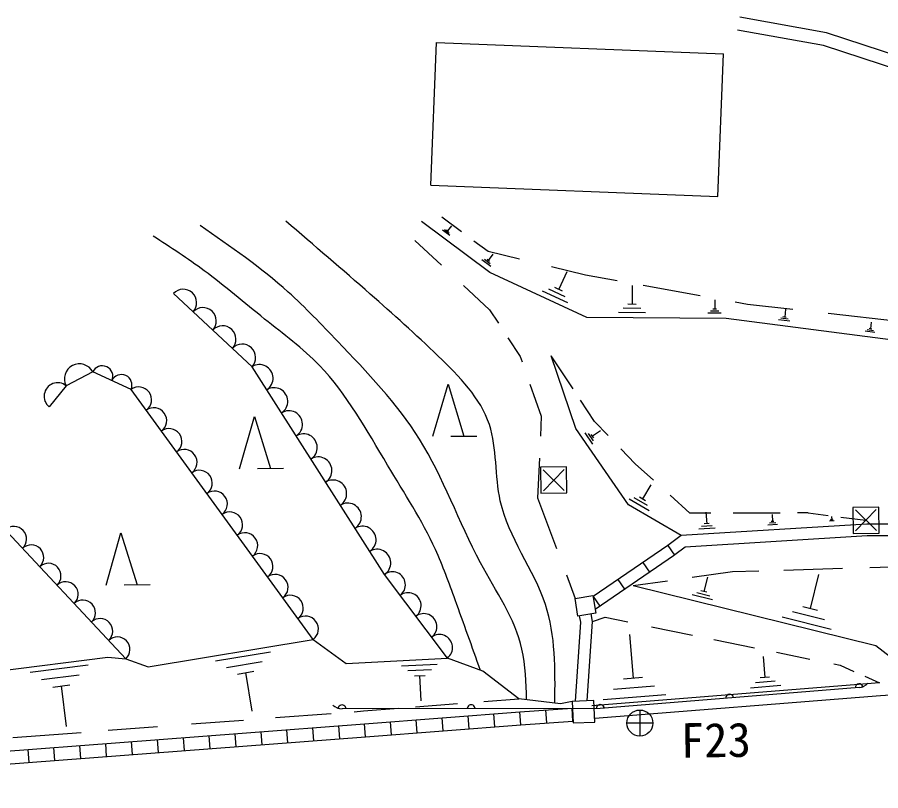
# Model space of a CAD drawing. Units: millimetres, scale not verified. Extents: x -54858845 to -54218845, y -162482687 to -162122687.
# Drawn here: x -54741275 to -54708130, y -162228824 to -162199127 of the extents above; entities that cross this region are included whole.
import ezdxf
from ezdxf.enums import TextEntityAlignment as Align

# ---------------------------------------------------------------- set-up
doc = ezdxf.new("R2010")
doc.units = ezdxf.units.MM
doc.header["$LTSCALE"] = 1000
doc.linetypes.add('CHAIN', pattern=[18.5, 12, -1.5, 3.5, -1.5])
for name, color, linetype, lineweight in [('M-BGD', 7, 'Continuous', 25), ('M-BMK', 2, 'CHAIN', 13), ('M-BMK-SRVR', 3, 'Continuous', 25)]:
    doc.layers.add(name, color=color, linetype=linetype, lineweight=lineweight)
doc.styles.add('ＭＳ ゴシック', font='')
doc.styles.get('ＭＳ ゴシック').set_extended_font_data('MS Gothic')

msp = doc.modelspace()

# ---------------------------------------------------------------- linework, layer by layer
at = {"layer": 'M-BGD'}
for p, q in [((-54710208, -162199720), (-54713544, -162199127)), ((-54710331, -162200206), (-54713632, -162199620)), ((-54705722, -162201206), (-54710208, -162199720)), ((-54725397, -162205571), (-54725181, -162200092)), ((-54725181, -162200092), (-54714169, -162200527)), ((-54705879, -162201681), (-54710331, -162200206)), ((-54714385, -162206006), (-54714169, -162200527)), ((-54725397, -162205571), (-54714385, -162206006)), ((-54723130, -162208923), (-54725753, -162206968)), ((-54724224, -162207359), (-54724975, -162206796)), ((-54724676, -162207511), (-54724958, -162207305)), ((-54724697, -162207432), (-54724879, -162207294)), ((-54724718, -162207362), (-54724799, -162207293)), ((-54724611, -162207131), (-54724758, -162207322)), ((-54726014, -162207699), (-54724992, -162208646)), ((-54723205, -162208124), (-54723746, -162207718)), ((-54721991, -162208416), (-54723205, -162208124)), ((-54723017, -162208221), (-54723194, -162208463)), ((-54723101, -162208692), (-54723444, -162208436)), ((-54723122, -162208592), (-54723344, -162208425)), ((-54723143, -162208503), (-54723244, -162208424)), ((-54719469, -162209025), (-54720763, -162208713)), ((-54719412, -162210648), (-54723130, -162208923)), ((-54720178, -162208896), (-54720490, -162209570)), ((-54718249, -162209247), (-54719469, -162209025)), ((-54724147, -162209428), (-54723142, -162210358)), ((-54720144, -162210086), (-54721109, -162209637)), ((-54720246, -162209857), (-54720870, -162209564)), ((-54720349, -162209638), (-54720641, -162209502)), ((-54717672, -162209425), (-54717673, -162210145)), ((-54715056, -162209827), (-54717256, -162209427)), ((-54732263, -162212544), (-54735283, -162209734)), ((-54714505, -162209976), (-54714500, -162210336)), ((-54723142, -162210358), (-54722802, -162210877)), ((-54717341, -162210311), (-54718011, -162210299)), ((-54717523, -162210153), (-54717833, -162210147)), ((-54714430, -162210335), (-54714580, -162210337)), ((-54713245, -162210156), (-54713721, -162210069)), ((-54711508, -162210351), (-54713245, -162210156)), ((-54711780, -162210332), (-54711816, -162210642)), ((-54714062, -162210695), (-54719412, -162210648)), ((-54717159, -162210469), (-54718199, -162210461)), ((-54714258, -162210493), (-54714768, -162210489)), ((-54714339, -162210414), (-54714669, -162210408)), ((-54702112, -162212236), (-54714062, -162210695)), ((-54711685, -162210721), (-54711966, -162210684)), ((-54711756, -162210652), (-54711886, -162210633)), ((-54707449, -162210807), (-54710146, -162210504)), ((-54711614, -162210800), (-54712055, -162210745)), ((-54708494, -162210831), (-54708520, -162211092)), ((-54708359, -162211230), (-54708729, -162211174)), ((-54708409, -162211160), (-54708650, -162211123)), ((-54708470, -162211101), (-54708580, -162211082)), ((-54722440, -162211429), (-54721972, -162212146)), ((-54721972, -162212146), (-54721898, -162212356)), ((-54719942, -162213393), (-54720778, -162212130)), ((-54719831, -162214914), (-54720778, -162212130)), ((-54727179, -162220519), (-54732263, -162212544)), ((-54738378, -162212745), (-54739401, -162213277)), ((-54736908, -162213416), (-54738378, -162212745)), ((-54739401, -162213277), (-54740054, -162214078)), ((-54725329, -162215209), (-54724729, -162213209)), ((-54724729, -162213209), (-54724129, -162215209)), ((-54721595, -162213218), (-54721163, -162214448)), ((-54729917, -162223012), (-54736908, -162213416)), ((-54719113, -162214645), (-54719655, -162213827)), ((-54732749, -162216465), (-54732174, -162214458)), ((-54732174, -162214458), (-54731550, -162216451)), ((-54721163, -162214448), (-54721196, -162215209)), ((-54718598, -162215183), (-54719113, -162214645)), ((-54717811, -162217848), (-54719831, -162214914)), ((-54718893, -162215000), (-54719190, -162215204)), ((-54724629, -162215209), (-54723629, -162215209)), ((-54719176, -162215514), (-54719472, -162215078)), ((-54719158, -162215394), (-54719351, -162215106)), ((-54719149, -162215274), (-54719241, -162215145)), ((-54717558, -162216269), (-54718101, -162215702)), ((-54721234, -162216050), (-54721302, -162217583)), ((-54716853, -162216905), (-54717558, -162216269)), ((-54732050, -162216457), (-54731050, -162216444)), ((-54720188, -162216393), (-54721188, -162216405)), ((-54721188, -162216405), (-54721176, -162217405)), ((-54721087, -162216504), (-54720277, -162217294)), ((-54720287, -162216494), (-54721077, -162217304)), ((-54720176, -162217392), (-54720188, -162216393)), ((-54716957, -162217077), (-54717270, -162217621)), ((-54721302, -162217583), (-54720575, -162219527)), ((-54721176, -162217405), (-54720176, -162217392)), ((-54717024, -162218078), (-54717790, -162217627)), ((-54717087, -162217878), (-54717591, -162217584)), ((-54717159, -162217689), (-54717391, -162217552)), ((-54715455, -162218167), (-54716219, -162217478)), ((-54715797, -162219025), (-54717811, -162217848)), ((-54708205, -162217930), (-54709205, -162217943)), ((-54709205, -162217943), (-54709193, -162218943)), ((-54708193, -162218930), (-54708205, -162217930)), ((-54737104, -162223758), (-54742396, -162218101)), ((-54714657, -162218166), (-54715455, -162218167)), ((-54714844, -162218131), (-54714808, -162218570)), ((-54711988, -162218161), (-54713800, -162218164)), ((-54712302, -162218219), (-54712279, -162218489)), ((-54710918, -162218160), (-54711321, -162218160)), ((-54710918, -162218160), (-54710154, -162218255)), ((-54710021, -162218291), (-54710010, -162218411)), ((-54709664, -162218316), (-54708699, -162218437)), ((-54709104, -162218041), (-54708294, -162218831)), ((-54708304, -162218032), (-54709094, -162218841)), ((-54708662, -162218586), (-54715797, -162219025)), ((-54714597, -162218658), (-54715007, -162218683)), ((-54714718, -162218569), (-54714908, -162218581)), ((-54712088, -162218596), (-54712467, -162218621)), ((-54712158, -162218537), (-54712398, -162218550)), ((-54712229, -162218488), (-54712339, -162218490)), ((-54709919, -162218460), (-54710099, -162218472)), ((-54709950, -162218430), (-54710069, -162218441)), ((-54709990, -162218410), (-54710040, -162218411)), ((-54696138, -162218631), (-54708662, -162218586)), ((-54737869, -162220932), (-54737294, -162218925)), ((-54737294, -162218925), (-54736669, -162220917)), ((-54714486, -162218746), (-54715116, -162218784)), ((-54709193, -162218943), (-54708193, -162218930)), ((-54715797, -162219025), (-54716300, -162219402)), ((-54708649, -162219036), (-54715635, -162219466)), ((-54696097, -162219081), (-54708649, -162219036)), ((-54716300, -162219402), (-54719174, -162221369)), ((-54716300, -162219402), (-54716046, -162219774)), ((-54715635, -162219466), (-54716031, -162219762)), ((-54716046, -162219774), (-54719096, -162221860)), ((-54717258, -162220057), (-54717004, -162220429)), ((-54709598, -162220295), (-54711845, -162220363)), ((-54706249, -162220194), (-54708545, -162220263)), ((-54724766, -162223729), (-54727179, -162220519)), ((-54720198, -162220535), (-54719860, -162221438)), ((-54713821, -162220422), (-54715374, -162220640)), ((-54714783, -162220630), (-54714916, -162221172)), ((-54712811, -162220392), (-54713821, -162220422)), ((-54710514, -162220527), (-54710838, -162221831)), ((-54737169, -162220924), (-54736169, -162220911)), ((-54718216, -162220713), (-54717962, -162221084)), ((-54716316, -162220772), (-54717631, -162220956)), ((-54708317, -162223265), (-54717631, -162220956)), ((-54714582, -162221498), (-54715364, -162221307)), ((-54714694, -162221349), (-54715195, -162221225)), ((-54714806, -162221200), (-54715036, -162221143)), ((-54719860, -162221438), (-54719180, -162221330)), ((-54719752, -162222117), (-54719860, -162221438)), ((-54719180, -162221330), (-54719072, -162222009)), ((-54719173, -162221368), (-54718919, -162221739)), ((-54710292, -162222265), (-54711516, -162221960)), ((-54710557, -162221908), (-54711118, -162221765)), ((-54719072, -162222009), (-54719752, -162222117)), ((-54719643, -162222351), (-54719689, -162222107)), ((-54719190, -162222324), (-54719244, -162222036)), ((-54719190, -162222324), (-54718704, -162222165)), ((-54718704, -162222165), (-54717834, -162222343)), ((-54710038, -162222631), (-54711913, -162222165)), ((-54719852, -162225390), (-54719643, -162222351)), ((-54719400, -162225371), (-54719190, -162222324)), ((-54716934, -162222527), (-54715362, -162222848)), ((-54717776, -162222827), (-54717635, -162224506)), ((-54736250, -162224063), (-54729917, -162223012)), ((-54729917, -162223012), (-54728650, -162223935)), ((-54714532, -162223017), (-54712979, -162223335)), ((-54706615, -162224585), (-54708317, -162223265)), ((-54733664, -162223834), (-54731559, -162223488)), ((-54712127, -162223509), (-54710847, -162223770)), ((-54742400, -162224280), (-54737796, -162223699)), ((-54737796, -162223699), (-54737104, -162223758)), ((-54737104, -162223758), (-54736250, -162224063)), ((-54733241, -162224089), (-54731874, -162223862)), ((-54728650, -162223935), (-54724766, -162223729)), ((-54726532, -162224026), (-54725152, -162223959)), ((-54723403, -162224237), (-54724766, -162223729)), ((-54712645, -162223664), (-54712575, -162224473)), ((-54709935, -162223957), (-54709687, -162224007)), ((-54740780, -162224272), (-54738553, -162223994)), ((-54732818, -162224344), (-54732189, -162224236)), ((-54732260, -162225767), (-54732499, -162224290)), ((-54726279, -162224213), (-54725380, -162224171)), ((-54722027, -162225294), (-54723403, -162224237)), ((-54709687, -162224007), (-54709161, -162224240)), ((-54740346, -162224557), (-54738898, -162224379)), ((-54726027, -162224409), (-54725617, -162224394)), ((-54725775, -162225366), (-54725817, -162224397)), ((-54717275, -162224481), (-54718005, -162224540)), ((-54712183, -162224618), (-54712942, -162224687)), ((-54712405, -162224461), (-54712755, -162224495)), ((-54708742, -162224426), (-54708178, -162224677)), ((-54739913, -162224841), (-54739253, -162224763)), ((-54739384, -162226355), (-54739583, -162224797)), ((-54708178, -162224677), (-54719225, -162225561)), ((-54708962, -162224866), (-54718897, -162225665)), ((-54716821, -162224806), (-54718390, -162224935)), ((-54711971, -162224785), (-54713130, -162224880)), ((-54723367, -162225399), (-54722027, -162225294)), ((-54720417, -162225486), (-54722027, -162225294)), ((-54708138, -162225175), (-54719111, -162226053)), ((-54716377, -162225140), (-54718785, -162225330)), ((-54706569, -162225083), (-54708138, -162225175)), ((-54725988, -162225605), (-54724381, -162225479)), ((-54719973, -162225395), (-54720417, -162225486)), ((-54719140, -162225360), (-54719973, -162225395)), ((-54719973, -162225395), (-54719938, -162226220)), ((-54719105, -162226185), (-54719140, -162225360)), ((-54731365, -162226017), (-54729229, -162225856)), ((-54718897, -162225665), (-54728810, -162225678)), ((-54728346, -162225789), (-54727981, -162225761)), ((-54727981, -162225761), (-54726644, -162225656)), ((-54727943, -162226260), (-54721987, -162225793)), ((-54723934, -162226447), (-54723973, -162225948)), ((-54722942, -162226369), (-54722981, -162225871)), ((-54721949, -162226291), (-54721988, -162225793)), ((-54721987, -162225793), (-54719980, -162225649)), ((-54721949, -162226291), (-54721985, -162225793)), ((-54720947, -162226220), (-54720983, -162225721)), ((-54719945, -162226148), (-54719980, -162225649)), ((-54747820, -162227765), (-54727943, -162226260)), ((-54734585, -162226261), (-54732594, -162226110)), ((-54727905, -162226758), (-54727943, -162226260)), ((-54727904, -162226758), (-54727943, -162226260)), ((-54727904, -162226758), (-54721949, -162226291)), ((-54727904, -162226758), (-54721949, -162226291)), ((-54726911, -162226680), (-54726950, -162226182)), ((-54725919, -162226602), (-54725958, -162226104)), ((-54724926, -162226525), (-54724966, -162226026)), ((-54721949, -162226291), (-54719945, -162226148)), ((-54719938, -162226220), (-54719105, -162226185)), ((-54741443, -162226781), (-54738818, -162226582)), ((-54737790, -162226504), (-54735895, -162226361)), ((-54731880, -162227059), (-54731918, -162226561)), ((-54730887, -162226984), (-54730924, -162226485)), ((-54729893, -162226909), (-54729930, -162226410)), ((-54728899, -162226833), (-54728937, -162226335)), ((-54747782, -162228264), (-54727904, -162226758)), ((-54747782, -162228264), (-54727904, -162226758)), ((-54736850, -162227436), (-54736888, -162226937)), ((-54735856, -162227360), (-54735894, -162226862)), ((-54734862, -162227285), (-54734900, -162226787)), ((-54733868, -162227210), (-54733906, -162226711)), ((-54732874, -162227135), (-54732912, -162226636)), ((-54740825, -162227737), (-54740863, -162227238)), ((-54739831, -162227662), (-54739869, -162227163)), ((-54738838, -162227586), (-54738875, -162227088)), ((-54737844, -162227511), (-54737881, -162227012))]:
    msp.add_line(p, q, dxfattribs=at)
for centre, radius, start, end in [((-54734906, -162210085), 516, 317.0588, 137.0588), ((-54734151, -162210788), 516, 317.0588, 137.0588), ((-54733396, -162211490), 516, 317.0588, 137.0588), ((-54732641, -162212193), 516, 317.0588, 137.0588), ((-54738890, -162213011), 577, 27.4469, 207.4469), ((-54738011, -162212913), 404, 335.4676, 155.4675), ((-54731981, -162212987), 525, 302.5163, 122.5163), ((-54737276, -162213248), 404, 335.4676, 155.4675), ((-54739728, -162213677), 517, 50.8041, 230.8041), ((-54736617, -162213816), 495, 306.074, 126.074), ((-54731416, -162213874), 525, 302.5163, 122.5163), ((-54736035, -162214616), 495, 306.074, 126.074), ((-54730851, -162214760), 525, 302.5163, 122.5163), ((-54735452, -162215415), 495, 306.074, 126.074), ((-54730286, -162215646), 525, 302.5163, 122.5163), ((-54734869, -162216215), 495, 306.074, 126.074), ((-54729721, -162216532), 525, 302.5163, 122.5163), ((-54734287, -162217015), 495, 306.074, 126.074), ((-54729156, -162217418), 525, 302.5163, 122.5163), ((-54733704, -162217814), 495, 306.074, 126.074), ((-54728592, -162218304), 525, 302.5163, 122.5163), ((-54733122, -162218614), 495, 306.074, 126.074), ((-54728027, -162219190), 525, 302.5163, 122.5163), ((-54741404, -162219162), 484, 313.0936, 133.0936), ((-54732539, -162219414), 495, 306.074, 126.074), ((-54740743, -162219869), 484, 313.0936, 133.0936), ((-54727462, -162220076), 525, 302.5163, 122.5163), ((-54731956, -162220213), 495, 306.074, 126.074), ((-54740081, -162220576), 484, 313.0936, 133.0936), ((-54731374, -162221013), 495, 306.074, 126.074), ((-54726878, -162220920), 502, 306.9324, 126.9324), ((-54739419, -162221283), 484, 313.0936, 133.0936), ((-54730791, -162221813), 495, 306.074, 126.074), ((-54726275, -162221723), 502, 306.9324, 126.9324), ((-54738758, -162221990), 484, 313.0936, 133.0936), ((-54738096, -162222697), 484, 313.0936, 133.0936), ((-54730209, -162222612), 495, 306.074, 126.074), ((-54725671, -162222525), 502, 306.9324, 126.9324), ((-54737435, -162223404), 484, 313.0936, 133.0936), ((-54725068, -162223328), 502, 306.9324, 126.9324), ((-54708962, -162224866), 150, 4.6014, 184.6014), ((-54709002, -162224367), 500, 274.6014, 319.6014), ((-54713929, -162225265), 150, 4.6014, 184.6014), ((-54728810, -162225178), 500, 225.0765, 270.0765), ((-54728810, -162225678), 150, 0.0765, 180.0765), ((-54723853, -162225672), 150, 0.0765, 180.0765), ((-54718897, -162225665), 150, 0.0765, 180.0765), ((-54718897, -162225665), 150, 4.6014, 184.6014)]:
    msp.add_arc(centre, radius, start, end, dxfattribs=at)
for points, knots in [([(-54720640, -162225459), (-54720624, -162224162), (-54720608, -162222865), (-54720998, -162221678), (-54721445, -162220322), (-54722422, -162219110), (-54722734, -162217699), (-54722947, -162216736), (-54722850, -162215680), (-54723151, -162214767), (-54723485, -162213753), (-54724309, -162212915), (-54725121, -162212134), (-54725992, -162211296), (-54726849, -162210524), (-54727725, -162209754), (-54728789, -162208819), (-54729879, -162207887), (-54730970, -162206956)], [0, 0, 0, 0, 1, 1, 1, 2, 2, 2, 3, 3, 3, 4, 4, 4, 5, 5, 5, 6, 6, 6, 6]), ([(-54721725, -162225330), (-54721741, -162224669), (-54721757, -162224008), (-54721902, -162223384), (-54722173, -162222212), (-54722899, -162221170), (-54723489, -162220075), (-54724341, -162218495), (-54724909, -162216806), (-54725833, -162215323), (-54726688, -162213953), (-54727847, -162212759), (-54728981, -162211569), (-54729600, -162210920), (-54730212, -162210272), (-54730873, -162209678), (-54731919, -162208737), (-54733088, -162207933), (-54734257, -162207128)], [0, 0, 0, 0, 1, 1, 1, 2, 2, 2, 3, 3, 3, 4, 4, 4, 5, 5, 5, 6, 6, 6, 6]), ([(-54723495, -162224203), (-54723818, -162223302), (-54724140, -162222401), (-54724466, -162221499), (-54724702, -162220845), (-54724939, -162220190), (-54725227, -162219561), (-54725742, -162218438), (-54726418, -162217398), (-54727061, -162216325), (-54727863, -162214987), (-54728612, -162213597), (-54729679, -162212495), (-54730314, -162211841), (-54731061, -162211288), (-54731783, -162210712), (-54732559, -162210092), (-54733305, -162209446), (-54734099, -162208860), (-54734732, -162208392), (-54735394, -162207963), (-54736057, -162207534)], [0, 0, 0, 0, 1, 1, 1, 2, 2, 2, 3, 3, 3, 4, 4, 4, 5, 5, 5, 6, 6, 6, 7, 7, 7, 7])]:
    msp.add_open_spline(points, degree=3, knots=knots, dxfattribs=at)
at = {"layer": 'M-BMK'}
msp.add_open_spline([(-54726385, -162230647), (-54726350, -162230645), (-54726315, -162230642), (-54726280, -162230639), (-54726245, -162230636), (-54726210, -162230633), (-54726175, -162230631), (-54726140, -162230628), (-54726105, -162230625), (-54726070, -162230622), (-54725946, -162230613), (-54725821, -162230603), (-54725697, -162230593), (-54725573, -162230583), (-54725448, -162230573), (-54725324, -162230564), (-54724919, -162230532), (-54724514, -162230500), (-54724108, -162230468), (-54723703, -162230435), (-54723298, -162230403), (-54722893, -162230371), (-54722488, -162230339), (-54722083, -162230307), (-54721678, -162230275), (-54719081, -162230068), (-54716485, -162229859), (-54713889, -162229648), (-54710045, -162229335), (-54706202, -162229015), (-54702361, -162228673), (-54700286, -162228488), (-54698212, -162228296), (-54696140, -162228081), (-54694386, -162227898), (-54692634, -162227699), (-54690883, -162227493), (-54688440, -162227207), (-54685999, -162226911), (-54683560, -162226595), (-54681311, -162226304), (-54679065, -162225997), (-54676819, -162225686), (-54673919, -162225283), (-54671020, -162224873), (-54668127, -162224427), (-54664792, -162223912), (-54661465, -162223350), (-54658137, -162222790), (-54655666, -162222374), (-54653194, -162221959), (-54650725, -162221529), (-54647025, -162220884), (-54643330, -162220205), (-54639637, -162219514), (-54639022, -162219399), (-54638407, -162219284), (-54637791, -162219168), (-54637176, -162219052), (-54636561, -162218937), (-54635945, -162218820), (-54635330, -162218704), (-54634715, -162218588), (-54634100, -162218472), (-54633565, -162218371), (-54633030, -162218269), (-54632495, -162218168), (-54631960, -162218067), (-54631425, -162217965), (-54630890, -162217864), (-54630355, -162217762), (-54629820, -162217661), (-54629285, -162217559)], degree=3, knots=[0, 0, 0, 0, 1, 1, 1, 2, 2, 2, 3, 3, 3, 4, 4, 4, 5, 5, 5, 6, 6, 6, 7, 7, 7, 8, 8, 8, 9, 9, 9, 10, 10, 10, 11, 11, 11, 12, 12, 12, 13, 13, 13, 14, 14, 14, 15, 15, 15, 16, 16, 16, 17, 17, 17, 18, 18, 18, 19, 19, 19, 20, 20, 20, 21, 21, 21, 22, 22, 22, 23, 23, 23, 24, 24, 24, 24], dxfattribs=at)
at = {"layer": 'M-BMK-SRVR'}
for p, q in [((-54717375, -162225725), (-54717375, -162226725)), ((-54716875, -162226225), (-54717875, -162226225))]:
    msp.add_line(p, q, dxfattribs=at)
msp.add_circle((-54717375, -162226225), 500, dxfattribs=at)

# ---------------------------------------------------------------- texts
at = {"layer": 'M-BMK-SRVR', "style": 'ＭＳ ゴシック'}
msp.add_text('F23', height=1320, rotation=0.709, dxfattribs=at).set_placement((-54715795, -162227949), align=Align.BOTTOM_LEFT)

doc.saveas('drawing.dxf')
